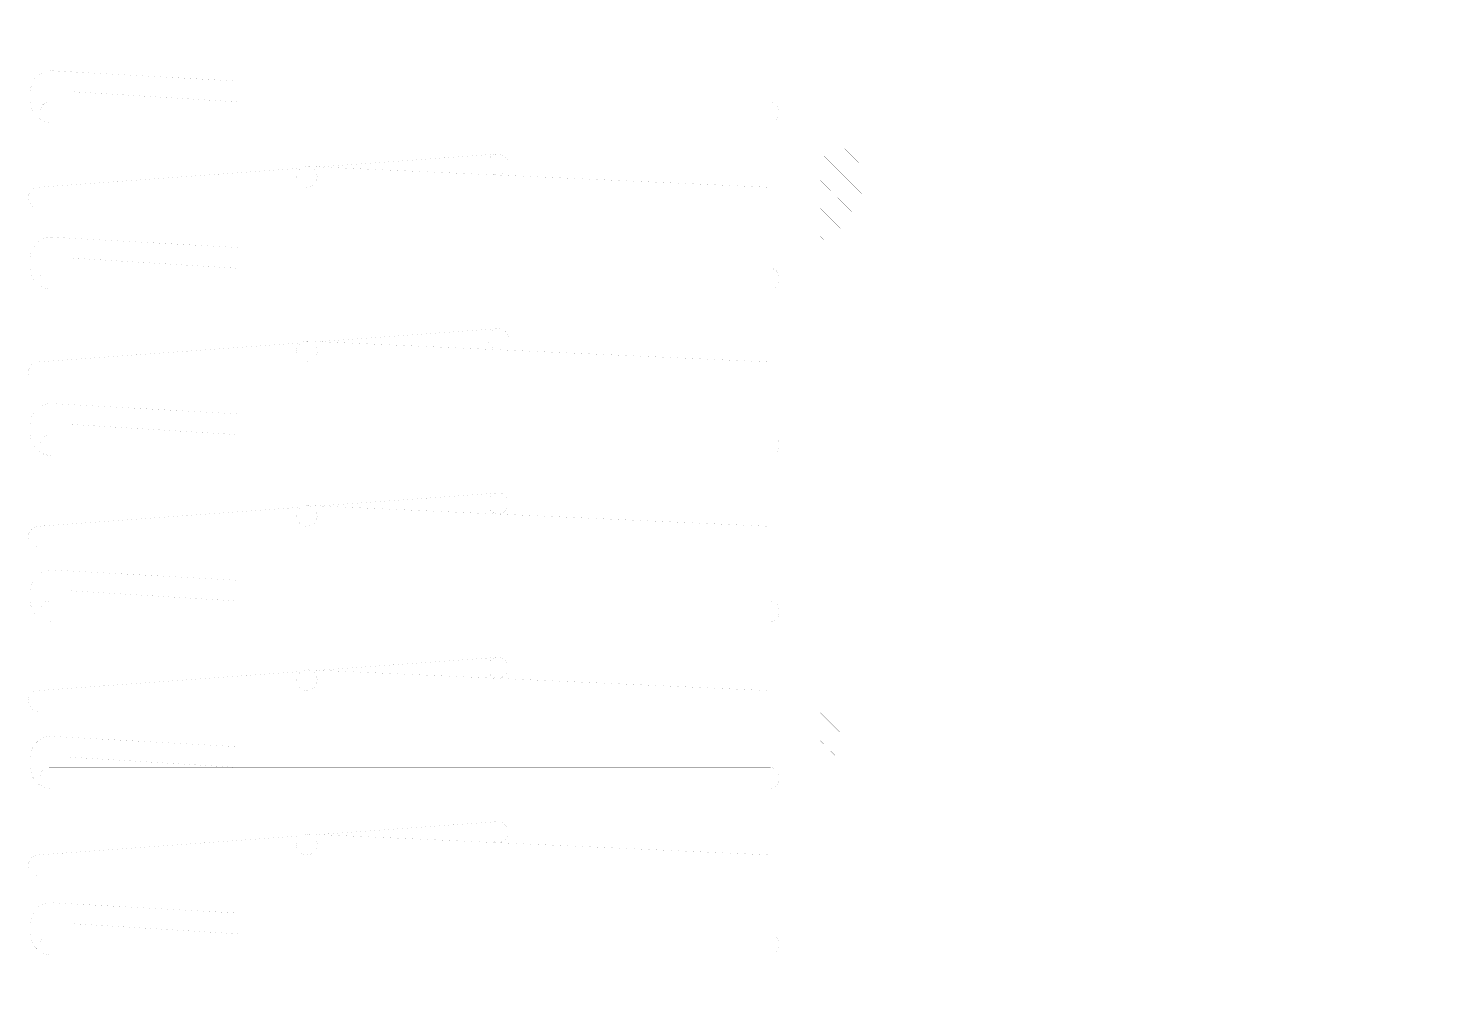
# Model space of a CAD drawing. Header units: millimetres. Extents: x -2171 to 1563, y -1758 to -1505.
# Drawn here: x 1390.03 to 1392.478, y -1595.858 to -1594.204 of the extents above; entities that cross this region are included whole.
import ezdxf

# ---------------------------------------------------------------- set-up
doc = ezdxf.new("R2010")
doc.units = ezdxf.units.MM
doc.linetypes.add('DOT', pattern=[0.025, 0, -0.025])
doc.layers.add('Tablet', color=7, linetype='Continuous', true_color=0x0180ff)

msp = doc.modelspace()

# ---------------------------------------------------------------- linework, layer by layer
at = {"layer": 'Tablet', "color": 96, "true_color": 0x018001, "const_width": 0.0000431}
for points in [[(1390.7079, -1592.7682), (1390.7079, -1603.5495), (1390.654, -1603.5495), (1390.654, -1592.7682)], [(1390.1598, -1592.9888), (1390.1598, -1603.5495), (1390.088, -1603.5495), (1390.088, -1592.9849)], [(1391.2739, -1592.989), (1391.2739, -1603.5495), (1391.202, -1603.5495), (1391.202, -1592.989)]]:
    msp.add_lwpolyline(points, dxfattribs=at)
at = {"layer": 'Tablet', "color": 150, "true_color": 0x0180ff}
msp.add_lwpolyline([(1391.3997, -1603.5495, 0.0000431, 0.0000431, 0), (1391.3997, -1593.3792, 0.0000431, 0.0000431, 0), (1392.4778, -1593.3792, 0.0000431, 0.0000431, 0), (1392.4778, -1593.4511, 0.0000431, 0.0000431, 0), (1391.4716, -1593.4511, 0.0000431, 0.0000431, 0), (1391.4716, -1603.5495, 0.0000431, 0.0000431, 0)], format="xyseb", close=True, dxfattribs=at)
at = {"layer": 'Tablet', "color": 96, "true_color": 0x018001}
for points in [[(1391.3997, -1594.2247, 0.0000431, 0.0000431, 0), (1391.4716, -1594.2965, 0.0000431, 0.0000431, 0)], [(1391.43, -1594.2065, 0.0000431, 0.0000431, 0), (1391.4542, -1594.2307, 0.0000431, 0.0000431, 0)], [(1391.4663, -1594.2428, 0.0000431, 0.0000431, 0), (1391.4716, -1594.2481, 0.0000431, 0.0000431, 0)], [(1391.3997, -1594.2731, 0.0000431, 0.0000431, 0), (1391.4058, -1594.2791, 0.0000431, 0.0000431, 0)], [(1390.052, -1594.3495, 0.0000431, 0.0000431, 0), (1390.052, -1594.3459, 0.0000431, 0.0000431, 0), (1390.0522, -1594.3434, 0.0000431, 0.0000431, 0), (1390.0529, -1594.341, 0.0000431, 0.0000431, 0), (1390.054, -1594.3387, 0.0000431, 0.0000431, 0), (1390.0554, -1594.3367, 0.0000431, 0.0000431, 0), (1390.0572, -1594.3349, 0.0000431, 0.0000431, 0), (1390.0592, -1594.3335, 0.0000431, 0.0000431, 0), (1390.0615, -1594.3324, 0.0000431, 0.0000431, 0), (1390.0639, -1594.3317, 0.0000431, 0.0000431, 0), (1390.0664, -1594.3315, 0.0000431, 0.0000431, 0), (1391.3134, -1594.3315, 0.0000431, 0.0000431, 0), (1391.3159, -1594.3317, 0.0000431, 0.0000431, 0), (1391.3184, -1594.3324, 0.0000431, 0.0000431, 0), (1391.3206, -1594.3335, 0.0000431, 0.0000431, 0), (1391.3227, -1594.3349, 0.0000431, 0.0000431, 0), (1391.3244, -1594.3367, 0.0000431, 0.0000431, 0), (1391.3259, -1594.3387, 0.0000431, 0.0000431, 0), (1391.3269, -1594.341, 0.0000431, 0.0000431, 0), (1391.3276, -1594.3434, 0.0000431, 0.0000431, 0), (1391.3278, -1594.3459, 0.0000431, 0.0000431, 0), (1391.3278, -1594.3531, 0.0000431, 0.0000431, 0), (1391.3276, -1594.3556, 0.0000431, 0.0000431, 0), (1391.3269, -1594.358, 0.0000431, 0.0000431, 0), (1391.3259, -1594.3603, 0.0000431, 0.0000431, 0), (1391.3244, -1594.3623, 0.0000431, 0.0000431, 0), (1391.3227, -1594.3641, 0.0000431, 0.0000431, 0), (1391.3206, -1594.3655, 0.0000431, 0.0000431, 0), (1391.3184, -1594.3666, 0.0000431, 0.0000431, 0), (1391.3159, -1594.3672, 0.0000431, 0.0000431, 0), (1391.3134, -1594.3675, 0.0000431, 0.0000431, 0), (1390.07, -1594.3675, 0.0000431, 0.0000431, 0), (1390.0638, -1594.3669, 0.0000431, 0.0000431, 0), (1390.0577, -1594.3653, 0.0000431, 0.0000431, 0), (1390.052, -1594.3626, 0.0000431, 0.0000431, 0), (1390.0469, -1594.3591, 0.0000431, 0.0000431, 0), (1390.0425, -1594.3546, 0.0000431, 0.0000431, 0), (1390.0389, -1594.3495, 0.0000431, 0.0000431, 0), (1390.0362, -1594.3438, 0.0000431, 0.0000431, 0), (1390.0346, -1594.3378, 0.0000431, 0.0000431, 0), (1390.0341, -1594.3315, 0.0000431, 0.0000431, 0), (1390.0341, -1594.3136, 0.0000431, 0.0000431, 0), (1390.0346, -1594.3073, 0.0000431, 0.0000431, 0), (1390.0362, -1594.3013, 0.0000431, 0.0000431, 0), (1390.0389, -1594.2956, 0.0000431, 0.0000431, 0), (1390.0425, -1594.2905, 0.0000431, 0.0000431, 0), (1390.0469, -1594.286, 0.0000431, 0.0000431, 0), (1390.052, -1594.2824, 0.0000431, 0.0000431, 0), (1390.0577, -1594.2798, 0.0000431, 0.0000431, 0), (1390.0638, -1594.2782, 0.0000431, 0.0000431, 0), (1390.07, -1594.2776, 0.0000431, 0.0000431, 0), (1390.3934, -1594.2956, 0.0000431, 0.0000431, 0), (1390.3934, -1594.3315, 0.0000431, 0.0000431, 0), (1390.1023, -1594.3136, 0.0000431, 0.0000431, 0)], [(1391.4179, -1594.2912, 0.0000431, 0.0000431, 0), (1391.4421, -1594.3154, 0.0000431, 0.0000431, 0)], [(1391.3997, -1594.3215, 0.0000431, 0.0000431, 0), (1391.4716, -1594.3933, 0.0000431, 0.0000431, 0)], [(1391.4542, -1594.3275, 0.0000431, 0.0000431, 0), (1391.4716, -1594.3449, 0.0000431, 0.0000431, 0)], [(1391.4058, -1594.376, 0.0000431, 0.0000431, 0), (1391.43, -1594.4002, 0.0000431, 0.0000431, 0)], [(1390.8427, -1594.4214, 0.0000431, 0.0000431, 0), (1390.5322, -1594.4438, 0.0000431, 0.0000431, 0)], [(1390.8606, -1594.4393, 0.0000431, 0.0000431, 0), (1390.8603, -1594.4428, 0.0000431, 0.0000431, 0), (1390.8593, -1594.4462, 0.0000431, 0.0000431, 0), (1390.8576, -1594.4493, 0.0000431, 0.0000431, 0), (1390.8554, -1594.452, 0.0000431, 0.0000431, 0), (1390.8526, -1594.4543, 0.0000431, 0.0000431, 0), (1390.8495, -1594.4559, 0.0000431, 0.0000431, 0), (1390.8462, -1594.457, 0.0000431, 0.0000431, 0), (1390.8427, -1594.4573, 0.0000431, 0.0000431, 0), (1390.8391, -1594.457, 0.0000431, 0.0000431, 0), (1390.8358, -1594.4559, 0.0000431, 0.0000431, 0), (1390.8327, -1594.4543, 0.0000431, 0.0000431, 0), (1390.8299, -1594.452, 0.0000431, 0.0000431, 0), (1390.8277, -1594.4493, 0.0000431, 0.0000431, 0), (1390.8261, -1594.4462, 0.0000431, 0.0000431, 0), (1390.825, -1594.4428, 0.0000431, 0.0000431, 0), (1390.8247, -1594.4393, 0.0000431, 0.0000431, 0), (1390.825, -1594.4358, 0.0000431, 0.0000431, 0), (1390.8261, -1594.4325, 0.0000431, 0.0000431, 0), (1390.8277, -1594.4294, 0.0000431, 0.0000431, 0), (1390.8299, -1594.4266, 0.0000431, 0.0000431, 0), (1390.8327, -1594.4244, 0.0000431, 0.0000431, 0), (1390.8358, -1594.4227, 0.0000431, 0.0000431, 0), (1390.8391, -1594.4217, 0.0000431, 0.0000431, 0), (1390.8427, -1594.4214, 0.0000431, 0.0000431, 0), (1390.8462, -1594.4217, 0.0000431, 0.0000431, 0), (1390.8495, -1594.4227, 0.0000431, 0.0000431, 0), (1390.8526, -1594.4244, 0.0000431, 0.0000431, 0), (1390.8554, -1594.4266, 0.0000431, 0.0000431, 0), (1390.8576, -1594.4294, 0.0000431, 0.0000431, 0), (1390.8593, -1594.4325, 0.0000431, 0.0000431, 0), (1390.8603, -1594.4358, 0.0000431, 0.0000431, 0), (1390.8606, -1594.4393, 0.0000431, 0.0000431, 0)], [(1391.3997, -1594.4183, 0.0000431, 0.0000431, 0), (1391.4716, -1594.4902, 0.0000431, 0.0000431, 0)], [(1391.4421, -1594.4123, 0.0000431, 0.0000431, 0), (1391.4663, -1594.4365, 0.0000431, 0.0000431, 0)], [(1390.5019, -1594.446, 0.0000431, 0.0000431, 0), (1390.0484, -1594.4789, 0.0000431, 0.0000431, 0)], [(1390.53, -1594.4609, 0.0000431, 0.0000431, 0), (1390.5297, -1594.4644, 0.0000431, 0.0000431, 0), (1390.5286, -1594.4678, 0.0000431, 0.0000431, 0), (1390.527, -1594.4709, 0.0000431, 0.0000431, 0), (1390.5247, -1594.4736, 0.0000431, 0.0000431, 0), (1390.522, -1594.4758, 0.0000431, 0.0000431, 0), (1390.5189, -1594.4775, 0.0000431, 0.0000431, 0), (1390.5155, -1594.4785, 0.0000431, 0.0000431, 0), (1390.512, -1594.4789, 0.0000431, 0.0000431, 0), (1390.5085, -1594.4785, 0.0000431, 0.0000431, 0), (1390.5052, -1594.4775, 0.0000431, 0.0000431, 0), (1390.502, -1594.4758, 0.0000431, 0.0000431, 0), (1390.4993, -1594.4736, 0.0000431, 0.0000431, 0), (1390.4971, -1594.4709, 0.0000431, 0.0000431, 0), (1390.4954, -1594.4678, 0.0000431, 0.0000431, 0), (1390.4944, -1594.4644, 0.0000431, 0.0000431, 0), (1390.4941, -1594.4609, 0.0000431, 0.0000431, 0), (1390.4944, -1594.4574, 0.0000431, 0.0000431, 0), (1390.4954, -1594.454, 0.0000431, 0.0000431, 0), (1390.4971, -1594.4509, 0.0000431, 0.0000431, 0), (1390.4993, -1594.4482, 0.0000431, 0.0000431, 0), (1390.502, -1594.446, 0.0000431, 0.0000431, 0), (1390.5052, -1594.4443, 0.0000431, 0.0000431, 0), (1390.5085, -1594.4433, 0.0000431, 0.0000431, 0), (1390.512, -1594.4429, 0.0000431, 0.0000431, 0), (1390.5155, -1594.4433, 0.0000431, 0.0000431, 0), (1390.5189, -1594.4443, 0.0000431, 0.0000431, 0), (1390.522, -1594.446, 0.0000431, 0.0000431, 0), (1390.5247, -1594.4482, 0.0000431, 0.0000431, 0), (1390.527, -1594.4509, 0.0000431, 0.0000431, 0), (1390.5286, -1594.454, 0.0000431, 0.0000431, 0), (1390.5297, -1594.4574, 0.0000431, 0.0000431, 0), (1390.53, -1594.4609, 0.0000431, 0.0000431, 0)], [(1390.512, -1594.4429, 0.0000431, 0.0000431, 0), (1391.3098, -1594.4789, 0.0000431, 0.0000431, 0)], [(1391.3997, -1594.4667, 0.0000431, 0.0000431, 0), (1391.4179, -1594.4849, 0.0000431, 0.0000431, 0)], [(1391.3997, -1594.5151, 0.0000431, 0.0000431, 0), (1391.4716, -1594.587, 0.0000431, 0.0000431, 0)], [(1391.43, -1594.497, 0.0000431, 0.0000431, 0), (1391.4542, -1594.5212, 0.0000431, 0.0000431, 0)], [(1391.4663, -1594.5333, 0.0000431, 0.0000431, 0), (1391.4716, -1594.5386, 0.0000431, 0.0000431, 0)], [(1390.052, -1594.637, 0.0000431, 0.0000431, 0), (1390.052, -1594.6334, 0.0000431, 0.0000431, 0), (1390.0522, -1594.6309, 0.0000431, 0.0000431, 0), (1390.0529, -1594.6285, 0.0000431, 0.0000431, 0), (1390.054, -1594.6262, 0.0000431, 0.0000431, 0), (1390.0554, -1594.6242, 0.0000431, 0.0000431, 0), (1390.0572, -1594.6224, 0.0000431, 0.0000431, 0), (1390.0592, -1594.621, 0.0000431, 0.0000431, 0), (1390.0615, -1594.6199, 0.0000431, 0.0000431, 0), (1390.0639, -1594.6192, 0.0000431, 0.0000431, 0), (1390.0664, -1594.619, 0.0000431, 0.0000431, 0), (1391.3134, -1594.619, 0.0000431, 0.0000431, 0), (1391.3159, -1594.6192, 0.0000431, 0.0000431, 0), (1391.3184, -1594.6199, 0.0000431, 0.0000431, 0), (1391.3206, -1594.621, 0.0000431, 0.0000431, 0), (1391.3227, -1594.6224, 0.0000431, 0.0000431, 0), (1391.3244, -1594.6242, 0.0000431, 0.0000431, 0), (1391.3259, -1594.6262, 0.0000431, 0.0000431, 0), (1391.3269, -1594.6285, 0.0000431, 0.0000431, 0), (1391.3276, -1594.6309, 0.0000431, 0.0000431, 0), (1391.3278, -1594.6334, 0.0000431, 0.0000431, 0), (1391.3278, -1594.6406, 0.0000431, 0.0000431, 0), (1391.3276, -1594.6431, 0.0000431, 0.0000431, 0), (1391.3269, -1594.6455, 0.0000431, 0.0000431, 0), (1391.3259, -1594.6478, 0.0000431, 0.0000431, 0), (1391.3244, -1594.6498, 0.0000431, 0.0000431, 0), (1391.3227, -1594.6516, 0.0000431, 0.0000431, 0), (1391.3206, -1594.653, 0.0000431, 0.0000431, 0), (1391.3184, -1594.6541, 0.0000431, 0.0000431, 0), (1391.3159, -1594.6547, 0.0000431, 0.0000431, 0), (1391.3134, -1594.655, 0.0000431, 0.0000431, 0), (1390.07, -1594.655, 0.0000431, 0.0000431, 0), (1390.0638, -1594.6544, 0.0000431, 0.0000431, 0), (1390.0577, -1594.6528, 0.0000431, 0.0000431, 0), (1390.052, -1594.6501, 0.0000431, 0.0000431, 0), (1390.0469, -1594.6466, 0.0000431, 0.0000431, 0), (1390.0425, -1594.6421, 0.0000431, 0.0000431, 0), (1390.0389, -1594.637, 0.0000431, 0.0000431, 0), (1390.0362, -1594.6313, 0.0000431, 0.0000431, 0), (1390.0346, -1594.6253, 0.0000431, 0.0000431, 0), (1390.0341, -1594.619, 0.0000431, 0.0000431, 0), (1390.0341, -1594.6011, 0.0000431, 0.0000431, 0), (1390.0346, -1594.5948, 0.0000431, 0.0000431, 0), (1390.0362, -1594.5888, 0.0000431, 0.0000431, 0), (1390.0389, -1594.5831, 0.0000431, 0.0000431, 0), (1390.0425, -1594.578, 0.0000431, 0.0000431, 0), (1390.0469, -1594.5735, 0.0000431, 0.0000431, 0), (1390.052, -1594.5699, 0.0000431, 0.0000431, 0), (1390.0577, -1594.5673, 0.0000431, 0.0000431, 0), (1390.0638, -1594.5657, 0.0000431, 0.0000431, 0), (1390.07, -1594.5651, 0.0000431, 0.0000431, 0), (1390.3934, -1594.5831, 0.0000431, 0.0000431, 0), (1390.3934, -1594.619, 0.0000431, 0.0000431, 0), (1390.1023, -1594.6011, 0.0000431, 0.0000431, 0)], [(1391.3997, -1594.5635, 0.0000431, 0.0000431, 0), (1391.4058, -1594.5696, 0.0000431, 0.0000431, 0)], [(1391.4179, -1594.5817, 0.0000431, 0.0000431, 0), (1391.4421, -1594.6059, 0.0000431, 0.0000431, 0)], [(1391.3997, -1594.6119, 0.0000431, 0.0000431, 0), (1391.4716, -1594.6838, 0.0000431, 0.0000431, 0)], [(1391.4542, -1594.618, 0.0000431, 0.0000431, 0), (1391.4716, -1594.6354, 0.0000431, 0.0000431, 0)], [(1392.4778, -1594.637, 0.0000431, 0.0000431, 0), (1391.4716, -1594.637, 0.0000431, 0.0000431, 0)], [(1391.4058, -1594.6664, 0.0000431, 0.0000431, 0), (1391.43, -1594.6906, 0.0000431, 0.0000431, 0)], [(1391.3997, -1594.7087, 0.0000431, 0.0000431, 0), (1391.4716, -1594.7806, 0.0000431, 0.0000431, 0)], [(1391.4421, -1594.7027, 0.0000431, 0.0000431, 0), (1391.4663, -1594.7269, 0.0000431, 0.0000431, 0)], [(1390.8427, -1594.7232, 0.0000431, 0.0000431, 0), (1390.5322, -1594.7457, 0.0000431, 0.0000431, 0)], [(1390.8606, -1594.7412, 0.0000431, 0.0000431, 0), (1390.8603, -1594.7447, 0.0000431, 0.0000431, 0), (1390.8593, -1594.7481, 0.0000431, 0.0000431, 0), (1390.8576, -1594.7512, 0.0000431, 0.0000431, 0), (1390.8554, -1594.7539, 0.0000431, 0.0000431, 0), (1390.8526, -1594.7562, 0.0000431, 0.0000431, 0), (1390.8495, -1594.7578, 0.0000431, 0.0000431, 0), (1390.8462, -1594.7588, 0.0000431, 0.0000431, 0), (1390.8427, -1594.7592, 0.0000431, 0.0000431, 0), (1390.8391, -1594.7588, 0.0000431, 0.0000431, 0), (1390.8358, -1594.7578, 0.0000431, 0.0000431, 0), (1390.8327, -1594.7562, 0.0000431, 0.0000431, 0), (1390.8299, -1594.7539, 0.0000431, 0.0000431, 0), (1390.8277, -1594.7512, 0.0000431, 0.0000431, 0), (1390.8261, -1594.7481, 0.0000431, 0.0000431, 0), (1390.825, -1594.7447, 0.0000431, 0.0000431, 0), (1390.8247, -1594.7412, 0.0000431, 0.0000431, 0), (1390.825, -1594.7377, 0.0000431, 0.0000431, 0), (1390.8261, -1594.7343, 0.0000431, 0.0000431, 0), (1390.8277, -1594.7312, 0.0000431, 0.0000431, 0), (1390.8299, -1594.7285, 0.0000431, 0.0000431, 0), (1390.8327, -1594.7263, 0.0000431, 0.0000431, 0), (1390.8358, -1594.7246, 0.0000431, 0.0000431, 0), (1390.8391, -1594.7236, 0.0000431, 0.0000431, 0), (1390.8427, -1594.7232, 0.0000431, 0.0000431, 0), (1390.8462, -1594.7236, 0.0000431, 0.0000431, 0), (1390.8495, -1594.7246, 0.0000431, 0.0000431, 0), (1390.8526, -1594.7263, 0.0000431, 0.0000431, 0), (1390.8554, -1594.7285, 0.0000431, 0.0000431, 0), (1390.8576, -1594.7312, 0.0000431, 0.0000431, 0), (1390.8593, -1594.7343, 0.0000431, 0.0000431, 0), (1390.8603, -1594.7377, 0.0000431, 0.0000431, 0), (1390.8606, -1594.7412, 0.0000431, 0.0000431, 0)], [(1390.5019, -1594.7479, 0.0000431, 0.0000431, 0), (1390.0484, -1594.7807, 0.0000431, 0.0000431, 0)], [(1390.53, -1594.7628, 0.0000431, 0.0000431, 0), (1390.5297, -1594.7663, 0.0000431, 0.0000431, 0), (1390.5286, -1594.7697, 0.0000431, 0.0000431, 0), (1390.527, -1594.7728, 0.0000431, 0.0000431, 0), (1390.5247, -1594.7755, 0.0000431, 0.0000431, 0), (1390.522, -1594.7777, 0.0000431, 0.0000431, 0), (1390.5189, -1594.7794, 0.0000431, 0.0000431, 0), (1390.5155, -1594.7804, 0.0000431, 0.0000431, 0), (1390.512, -1594.7807, 0.0000431, 0.0000431, 0), (1390.5085, -1594.7804, 0.0000431, 0.0000431, 0), (1390.5052, -1594.7794, 0.0000431, 0.0000431, 0), (1390.502, -1594.7777, 0.0000431, 0.0000431, 0), (1390.4993, -1594.7755, 0.0000431, 0.0000431, 0), (1390.4971, -1594.7728, 0.0000431, 0.0000431, 0), (1390.4954, -1594.7697, 0.0000431, 0.0000431, 0), (1390.4944, -1594.7663, 0.0000431, 0.0000431, 0), (1390.4941, -1594.7628, 0.0000431, 0.0000431, 0), (1390.4944, -1594.7593, 0.0000431, 0.0000431, 0), (1390.4954, -1594.7559, 0.0000431, 0.0000431, 0), (1390.4971, -1594.7528, 0.0000431, 0.0000431, 0), (1390.4993, -1594.7501, 0.0000431, 0.0000431, 0), (1390.502, -1594.7478, 0.0000431, 0.0000431, 0), (1390.5052, -1594.7462, 0.0000431, 0.0000431, 0), (1390.5085, -1594.7452, 0.0000431, 0.0000431, 0), (1390.512, -1594.7448, 0.0000431, 0.0000431, 0), (1390.5155, -1594.7452, 0.0000431, 0.0000431, 0), (1390.5189, -1594.7462, 0.0000431, 0.0000431, 0), (1390.522, -1594.7478, 0.0000431, 0.0000431, 0), (1390.5247, -1594.7501, 0.0000431, 0.0000431, 0), (1390.527, -1594.7528, 0.0000431, 0.0000431, 0), (1390.5286, -1594.7559, 0.0000431, 0.0000431, 0), (1390.5297, -1594.7593, 0.0000431, 0.0000431, 0), (1390.53, -1594.7628, 0.0000431, 0.0000431, 0)], [(1390.512, -1594.7448, 0.0000431, 0.0000431, 0), (1391.3098, -1594.7807, 0.0000431, 0.0000431, 0)], [(1391.3997, -1594.7572, 0.0000431, 0.0000431, 0), (1391.4179, -1594.7753, 0.0000431, 0.0000431, 0)], [(1391.43, -1594.7874, 0.0000431, 0.0000431, 0), (1391.4542, -1594.8116, 0.0000431, 0.0000431, 0)], [(1391.3997, -1594.8056, 0.0000431, 0.0000431, 0), (1391.4716, -1594.8774, 0.0000431, 0.0000431, 0)], [(1391.4663, -1594.8237, 0.0000431, 0.0000431, 0), (1391.4716, -1594.829, 0.0000431, 0.0000431, 0)], [(1390.052, -1594.9245, 0.0000431, 0.0000431, 0), (1390.052, -1594.9209, 0.0000431, 0.0000431, 0), (1390.0522, -1594.9184, 0.0000431, 0.0000431, 0), (1390.0529, -1594.916, 0.0000431, 0.0000431, 0), (1390.054, -1594.9137, 0.0000431, 0.0000431, 0), (1390.0554, -1594.9117, 0.0000431, 0.0000431, 0), (1390.0572, -1594.9099, 0.0000431, 0.0000431, 0), (1390.0592, -1594.9085, 0.0000431, 0.0000431, 0), (1390.0615, -1594.9074, 0.0000431, 0.0000431, 0), (1390.0639, -1594.9067, 0.0000431, 0.0000431, 0), (1390.0664, -1594.9065, 0.0000431, 0.0000431, 0), (1391.3134, -1594.9065, 0.0000431, 0.0000431, 0), (1391.3159, -1594.9067, 0.0000431, 0.0000431, 0), (1391.3184, -1594.9074, 0.0000431, 0.0000431, 0), (1391.3206, -1594.9085, 0.0000431, 0.0000431, 0), (1391.3227, -1594.9099, 0.0000431, 0.0000431, 0), (1391.3244, -1594.9117, 0.0000431, 0.0000431, 0), (1391.3259, -1594.9137, 0.0000431, 0.0000431, 0), (1391.3269, -1594.916, 0.0000431, 0.0000431, 0), (1391.3276, -1594.9184, 0.0000431, 0.0000431, 0), (1391.3278, -1594.9209, 0.0000431, 0.0000431, 0), (1391.3278, -1594.9281, 0.0000431, 0.0000431, 0), (1391.3276, -1594.9306, 0.0000431, 0.0000431, 0), (1391.3269, -1594.933, 0.0000431, 0.0000431, 0), (1391.3259, -1594.9353, 0.0000431, 0.0000431, 0), (1391.3244, -1594.9373, 0.0000431, 0.0000431, 0), (1391.3227, -1594.9391, 0.0000431, 0.0000431, 0), (1391.3206, -1594.9405, 0.0000431, 0.0000431, 0), (1391.3184, -1594.9416, 0.0000431, 0.0000431, 0), (1391.3159, -1594.9422, 0.0000431, 0.0000431, 0), (1391.3134, -1594.9425, 0.0000431, 0.0000431, 0), (1390.07, -1594.9425, 0.0000431, 0.0000431, 0), (1390.0638, -1594.9419, 0.0000431, 0.0000431, 0), (1390.0577, -1594.9403, 0.0000431, 0.0000431, 0), (1390.052, -1594.9376, 0.0000431, 0.0000431, 0), (1390.0469, -1594.9341, 0.0000431, 0.0000431, 0), (1390.0425, -1594.9296, 0.0000431, 0.0000431, 0), (1390.0389, -1594.9245, 0.0000431, 0.0000431, 0), (1390.0362, -1594.9188, 0.0000431, 0.0000431, 0), (1390.0346, -1594.9128, 0.0000431, 0.0000431, 0), (1390.0341, -1594.9065, 0.0000431, 0.0000431, 0), (1390.0341, -1594.8886, 0.0000431, 0.0000431, 0), (1390.0346, -1594.8823, 0.0000431, 0.0000431, 0), (1390.0362, -1594.8763, 0.0000431, 0.0000431, 0), (1390.0389, -1594.8706, 0.0000431, 0.0000431, 0), (1390.0425, -1594.8655, 0.0000431, 0.0000431, 0), (1390.0469, -1594.861, 0.0000431, 0.0000431, 0), (1390.052, -1594.8574, 0.0000431, 0.0000431, 0), (1390.0577, -1594.8548, 0.0000431, 0.0000431, 0), (1390.0638, -1594.8532, 0.0000431, 0.0000431, 0), (1390.07, -1594.8526, 0.0000431, 0.0000431, 0), (1390.3934, -1594.8706, 0.0000431, 0.0000431, 0), (1390.3934, -1594.9065, 0.0000431, 0.0000431, 0), (1390.1023, -1594.8886, 0.0000431, 0.0000431, 0)], [(1391.3997, -1594.854, 0.0000431, 0.0000431, 0), (1391.4058, -1594.86, 0.0000431, 0.0000431, 0)], [(1391.4179, -1594.8721, 0.0000431, 0.0000431, 0), (1391.4421, -1594.8964, 0.0000431, 0.0000431, 0)], [(1391.3997, -1594.9024, 0.0000431, 0.0000431, 0), (1391.4716, -1594.9743, 0.0000431, 0.0000431, 0)], [(1391.4542, -1594.9085, 0.0000431, 0.0000431, 0), (1391.4716, -1594.9258, 0.0000431, 0.0000431, 0)], [(1391.4058, -1594.9569, 0.0000431, 0.0000431, 0), (1391.43, -1594.9811, 0.0000431, 0.0000431, 0)], [(1390.8427, -1595.0072, 0.0000431, 0.0000431, 0), (1390.5322, -1595.0296, 0.0000431, 0.0000431, 0)], [(1390.8606, -1595.0251, 0.0000431, 0.0000431, 0), (1390.8603, -1595.0286, 0.0000431, 0.0000431, 0), (1390.8593, -1595.032, 0.0000431, 0.0000431, 0), (1390.8576, -1595.0351, 0.0000431, 0.0000431, 0), (1390.8554, -1595.0378, 0.0000431, 0.0000431, 0), (1390.8526, -1595.0401, 0.0000431, 0.0000431, 0), (1390.8495, -1595.0417, 0.0000431, 0.0000431, 0), (1390.8462, -1595.0427, 0.0000431, 0.0000431, 0), (1390.8427, -1595.0431, 0.0000431, 0.0000431, 0), (1390.8391, -1595.0427, 0.0000431, 0.0000431, 0), (1390.8358, -1595.0417, 0.0000431, 0.0000431, 0), (1390.8327, -1595.0401, 0.0000431, 0.0000431, 0), (1390.8299, -1595.0378, 0.0000431, 0.0000431, 0), (1390.8277, -1595.0351, 0.0000431, 0.0000431, 0), (1390.8261, -1595.032, 0.0000431, 0.0000431, 0), (1390.825, -1595.0286, 0.0000431, 0.0000431, 0), (1390.8247, -1595.0251, 0.0000431, 0.0000431, 0), (1390.825, -1595.0216, 0.0000431, 0.0000431, 0), (1390.8261, -1595.0182, 0.0000431, 0.0000431, 0), (1390.8277, -1595.0151, 0.0000431, 0.0000431, 0), (1390.8299, -1595.0124, 0.0000431, 0.0000431, 0), (1390.8327, -1595.0102, 0.0000431, 0.0000431, 0), (1390.8358, -1595.0085, 0.0000431, 0.0000431, 0), (1390.8391, -1595.0075, 0.0000431, 0.0000431, 0), (1390.8427, -1595.0072, 0.0000431, 0.0000431, 0), (1390.8462, -1595.0075, 0.0000431, 0.0000431, 0), (1390.8495, -1595.0085, 0.0000431, 0.0000431, 0), (1390.8526, -1595.0102, 0.0000431, 0.0000431, 0), (1390.8554, -1595.0124, 0.0000431, 0.0000431, 0), (1390.8576, -1595.0151, 0.0000431, 0.0000431, 0), (1390.8593, -1595.0182, 0.0000431, 0.0000431, 0), (1390.8603, -1595.0216, 0.0000431, 0.0000431, 0), (1390.8606, -1595.0251, 0.0000431, 0.0000431, 0)], [(1391.3997, -1594.9992, 0.0000431, 0.0000431, 0), (1391.4716, -1595.0711, 0.0000431, 0.0000431, 0)], [(1391.4421, -1594.9932, 0.0000431, 0.0000431, 0), (1391.4663, -1595.0174, 0.0000431, 0.0000431, 0)], [(1390.5019, -1595.0318, 0.0000431, 0.0000431, 0), (1390.0484, -1595.0647, 0.0000431, 0.0000431, 0)], [(1390.53, -1595.0467, 0.0000431, 0.0000431, 0), (1390.5297, -1595.0502, 0.0000431, 0.0000431, 0), (1390.5286, -1595.0536, 0.0000431, 0.0000431, 0), (1390.527, -1595.0567, 0.0000431, 0.0000431, 0), (1390.5247, -1595.0594, 0.0000431, 0.0000431, 0), (1390.522, -1595.0616, 0.0000431, 0.0000431, 0), (1390.5189, -1595.0633, 0.0000431, 0.0000431, 0), (1390.5155, -1595.0643, 0.0000431, 0.0000431, 0), (1390.512, -1595.0647, 0.0000431, 0.0000431, 0), (1390.5085, -1595.0643, 0.0000431, 0.0000431, 0), (1390.5052, -1595.0633, 0.0000431, 0.0000431, 0), (1390.502, -1595.0616, 0.0000431, 0.0000431, 0), (1390.4993, -1595.0594, 0.0000431, 0.0000431, 0), (1390.4971, -1595.0567, 0.0000431, 0.0000431, 0), (1390.4954, -1595.0536, 0.0000431, 0.0000431, 0), (1390.4944, -1595.0502, 0.0000431, 0.0000431, 0), (1390.4941, -1595.0467, 0.0000431, 0.0000431, 0), (1390.4944, -1595.0432, 0.0000431, 0.0000431, 0), (1390.4954, -1595.0398, 0.0000431, 0.0000431, 0), (1390.4971, -1595.0367, 0.0000431, 0.0000431, 0), (1390.4993, -1595.034, 0.0000431, 0.0000431, 0), (1390.502, -1595.0317, 0.0000431, 0.0000431, 0), (1390.5052, -1595.0301, 0.0000431, 0.0000431, 0), (1390.5085, -1595.0291, 0.0000431, 0.0000431, 0), (1390.512, -1595.0287, 0.0000431, 0.0000431, 0), (1390.5155, -1595.0291, 0.0000431, 0.0000431, 0), (1390.5189, -1595.0301, 0.0000431, 0.0000431, 0), (1390.522, -1595.0317, 0.0000431, 0.0000431, 0), (1390.5247, -1595.034, 0.0000431, 0.0000431, 0), (1390.527, -1595.0367, 0.0000431, 0.0000431, 0), (1390.5286, -1595.0398, 0.0000431, 0.0000431, 0), (1390.5297, -1595.0432, 0.0000431, 0.0000431, 0), (1390.53, -1595.0467, 0.0000431, 0.0000431, 0)], [(1390.512, -1595.0287, 0.0000431, 0.0000431, 0), (1391.3098, -1595.0647, 0.0000431, 0.0000431, 0)], [(1391.3997, -1595.0476, 0.0000431, 0.0000431, 0), (1391.4179, -1595.0658, 0.0000431, 0.0000431, 0)], [(1391.43, -1595.0779, 0.0000431, 0.0000431, 0), (1391.4542, -1595.1021, 0.0000431, 0.0000431, 0)], [(1391.3997, -1595.096, 0.0000431, 0.0000431, 0), (1391.4716, -1595.1679, 0.0000431, 0.0000431, 0)], [(1391.4663, -1595.1142, 0.0000431, 0.0000431, 0), (1391.4716, -1595.1195, 0.0000431, 0.0000431, 0)], [(1390.052, -1595.212, 0.0000431, 0.0000431, 0), (1390.052, -1595.2084, 0.0000431, 0.0000431, 0), (1390.0522, -1595.2059, 0.0000431, 0.0000431, 0), (1390.0529, -1595.2035, 0.0000431, 0.0000431, 0), (1390.054, -1595.2012, 0.0000431, 0.0000431, 0), (1390.0554, -1595.1992, 0.0000431, 0.0000431, 0), (1390.0572, -1595.1974, 0.0000431, 0.0000431, 0), (1390.0592, -1595.196, 0.0000431, 0.0000431, 0), (1390.0615, -1595.1949, 0.0000431, 0.0000431, 0), (1390.0639, -1595.1942, 0.0000431, 0.0000431, 0), (1390.0664, -1595.194, 0.0000431, 0.0000431, 0), (1391.3134, -1595.194, 0.0000431, 0.0000431, 0), (1391.3159, -1595.1942, 0.0000431, 0.0000431, 0), (1391.3184, -1595.1949, 0.0000431, 0.0000431, 0), (1391.3206, -1595.196, 0.0000431, 0.0000431, 0), (1391.3227, -1595.1974, 0.0000431, 0.0000431, 0), (1391.3244, -1595.1992, 0.0000431, 0.0000431, 0), (1391.3259, -1595.2012, 0.0000431, 0.0000431, 0), (1391.3269, -1595.2035, 0.0000431, 0.0000431, 0), (1391.3276, -1595.2059, 0.0000431, 0.0000431, 0), (1391.3278, -1595.2084, 0.0000431, 0.0000431, 0), (1391.3278, -1595.2156, 0.0000431, 0.0000431, 0), (1391.3276, -1595.2181, 0.0000431, 0.0000431, 0), (1391.3269, -1595.2205, 0.0000431, 0.0000431, 0), (1391.3259, -1595.2228, 0.0000431, 0.0000431, 0), (1391.3244, -1595.2248, 0.0000431, 0.0000431, 0), (1391.3227, -1595.2266, 0.0000431, 0.0000431, 0), (1391.3206, -1595.228, 0.0000431, 0.0000431, 0), (1391.3184, -1595.2291, 0.0000431, 0.0000431, 0), (1391.3159, -1595.2297, 0.0000431, 0.0000431, 0), (1391.3134, -1595.23, 0.0000431, 0.0000431, 0), (1390.07, -1595.23, 0.0000431, 0.0000431, 0), (1390.0638, -1595.2294, 0.0000431, 0.0000431, 0), (1390.0577, -1595.2278, 0.0000431, 0.0000431, 0), (1390.052, -1595.2251, 0.0000431, 0.0000431, 0), (1390.0469, -1595.2216, 0.0000431, 0.0000431, 0), (1390.0425, -1595.2171, 0.0000431, 0.0000431, 0), (1390.0389, -1595.212, 0.0000431, 0.0000431, 0), (1390.0362, -1595.2063, 0.0000431, 0.0000431, 0), (1390.0346, -1595.2003, 0.0000431, 0.0000431, 0), (1390.0341, -1595.194, 0.0000431, 0.0000431, 0), (1390.0341, -1595.1761, 0.0000431, 0.0000431, 0), (1390.0346, -1595.1698, 0.0000431, 0.0000431, 0), (1390.0362, -1595.1638, 0.0000431, 0.0000431, 0), (1390.0389, -1595.1581, 0.0000431, 0.0000431, 0), (1390.0425, -1595.153, 0.0000431, 0.0000431, 0), (1390.0469, -1595.1485, 0.0000431, 0.0000431, 0), (1390.052, -1595.1449, 0.0000431, 0.0000431, 0), (1390.0577, -1595.1423, 0.0000431, 0.0000431, 0), (1390.0638, -1595.1407, 0.0000431, 0.0000431, 0), (1390.07, -1595.1401, 0.0000431, 0.0000431, 0), (1390.3934, -1595.1581, 0.0000431, 0.0000431, 0), (1390.3934, -1595.194, 0.0000431, 0.0000431, 0), (1390.1023, -1595.1761, 0.0000431, 0.0000431, 0)], [(1391.3997, -1595.1444, 0.0000431, 0.0000431, 0), (1391.4058, -1595.1505, 0.0000431, 0.0000431, 0)], [(1391.4179, -1595.1626, 0.0000431, 0.0000431, 0), (1391.4421, -1595.1868, 0.0000431, 0.0000431, 0)], [(1391.3997, -1595.1928, 0.0000431, 0.0000431, 0), (1391.4716, -1595.2647, 0.0000431, 0.0000431, 0)], [(1391.4542, -1595.1989, 0.0000431, 0.0000431, 0), (1391.4716, -1595.2163, 0.0000431, 0.0000431, 0)], [(1391.4058, -1595.2473, 0.0000431, 0.0000431, 0), (1391.43, -1595.2715, 0.0000431, 0.0000431, 0)], [(1390.8427, -1595.2911, 0.0000431, 0.0000431, 0), (1390.5322, -1595.3135, 0.0000431, 0.0000431, 0)], [(1390.8606, -1595.309, 0.0000431, 0.0000431, 0), (1390.8603, -1595.3125, 0.0000431, 0.0000431, 0), (1390.8593, -1595.3159, 0.0000431, 0.0000431, 0), (1390.8576, -1595.319, 0.0000431, 0.0000431, 0), (1390.8554, -1595.3217, 0.0000431, 0.0000431, 0), (1390.8526, -1595.324, 0.0000431, 0.0000431, 0), (1390.8495, -1595.3256, 0.0000431, 0.0000431, 0), (1390.8462, -1595.3266, 0.0000431, 0.0000431, 0), (1390.8427, -1595.327, 0.0000431, 0.0000431, 0), (1390.8391, -1595.3266, 0.0000431, 0.0000431, 0), (1390.8358, -1595.3256, 0.0000431, 0.0000431, 0), (1390.8327, -1595.324, 0.0000431, 0.0000431, 0), (1390.8299, -1595.3217, 0.0000431, 0.0000431, 0), (1390.8277, -1595.319, 0.0000431, 0.0000431, 0), (1390.8261, -1595.3159, 0.0000431, 0.0000431, 0), (1390.825, -1595.3125, 0.0000431, 0.0000431, 0), (1390.8247, -1595.309, 0.0000431, 0.0000431, 0), (1390.825, -1595.3055, 0.0000431, 0.0000431, 0), (1390.8261, -1595.3021, 0.0000431, 0.0000431, 0), (1390.8277, -1595.299, 0.0000431, 0.0000431, 0), (1390.8299, -1595.2963, 0.0000431, 0.0000431, 0), (1390.8327, -1595.2941, 0.0000431, 0.0000431, 0), (1390.8358, -1595.2924, 0.0000431, 0.0000431, 0), (1390.8391, -1595.2914, 0.0000431, 0.0000431, 0), (1390.8427, -1595.2911, 0.0000431, 0.0000431, 0), (1390.8462, -1595.2914, 0.0000431, 0.0000431, 0), (1390.8495, -1595.2924, 0.0000431, 0.0000431, 0), (1390.8526, -1595.2941, 0.0000431, 0.0000431, 0), (1390.8554, -1595.2963, 0.0000431, 0.0000431, 0), (1390.8576, -1595.299, 0.0000431, 0.0000431, 0), (1390.8593, -1595.3021, 0.0000431, 0.0000431, 0), (1390.8603, -1595.3055, 0.0000431, 0.0000431, 0), (1390.8606, -1595.309, 0.0000431, 0.0000431, 0)], [(1391.3997, -1595.2897, 0.0000431, 0.0000431, 0), (1391.4716, -1595.3615, 0.0000431, 0.0000431, 0)], [(1391.4421, -1595.2836, 0.0000431, 0.0000431, 0), (1391.4663, -1595.3078, 0.0000431, 0.0000431, 0)], [(1390.5019, -1595.3157, 0.0000431, 0.0000431, 0), (1390.0484, -1595.3486, 0.0000431, 0.0000431, 0)], [(1390.53, -1595.3306, 0.0000431, 0.0000431, 0), (1390.5297, -1595.3341, 0.0000431, 0.0000431, 0), (1390.5286, -1595.3375, 0.0000431, 0.0000431, 0), (1390.527, -1595.3406, 0.0000431, 0.0000431, 0), (1390.5247, -1595.3433, 0.0000431, 0.0000431, 0), (1390.522, -1595.3455, 0.0000431, 0.0000431, 0), (1390.5189, -1595.3472, 0.0000431, 0.0000431, 0), (1390.5155, -1595.3482, 0.0000431, 0.0000431, 0), (1390.512, -1595.3486, 0.0000431, 0.0000431, 0), (1390.5085, -1595.3482, 0.0000431, 0.0000431, 0), (1390.5052, -1595.3472, 0.0000431, 0.0000431, 0), (1390.502, -1595.3455, 0.0000431, 0.0000431, 0), (1390.4993, -1595.3433, 0.0000431, 0.0000431, 0), (1390.4971, -1595.3406, 0.0000431, 0.0000431, 0), (1390.4954, -1595.3375, 0.0000431, 0.0000431, 0), (1390.4944, -1595.3341, 0.0000431, 0.0000431, 0), (1390.4941, -1595.3306, 0.0000431, 0.0000431, 0), (1390.4944, -1595.3271, 0.0000431, 0.0000431, 0), (1390.4954, -1595.3237, 0.0000431, 0.0000431, 0), (1390.4971, -1595.3206, 0.0000431, 0.0000431, 0), (1390.4993, -1595.3179, 0.0000431, 0.0000431, 0), (1390.502, -1595.3156, 0.0000431, 0.0000431, 0), (1390.5052, -1595.314, 0.0000431, 0.0000431, 0), (1390.5085, -1595.313, 0.0000431, 0.0000431, 0), (1390.512, -1595.3126, 0.0000431, 0.0000431, 0), (1390.5155, -1595.313, 0.0000431, 0.0000431, 0), (1390.5189, -1595.314, 0.0000431, 0.0000431, 0), (1390.522, -1595.3156, 0.0000431, 0.0000431, 0), (1390.5247, -1595.3179, 0.0000431, 0.0000431, 0), (1390.527, -1595.3206, 0.0000431, 0.0000431, 0), (1390.5286, -1595.3237, 0.0000431, 0.0000431, 0), (1390.5297, -1595.3271, 0.0000431, 0.0000431, 0), (1390.53, -1595.3306, 0.0000431, 0.0000431, 0)], [(1390.512, -1595.3126, 0.0000431, 0.0000431, 0), (1391.3098, -1595.3486, 0.0000431, 0.0000431, 0)], [(1391.3997, -1595.3381, 0.0000431, 0.0000431, 0), (1391.4179, -1595.3562, 0.0000431, 0.0000431, 0)], [(1391.43, -1595.3683, 0.0000431, 0.0000431, 0), (1391.4542, -1595.3925, 0.0000431, 0.0000431, 0)], [(1391.3997, -1595.3865, 0.0000431, 0.0000431, 0), (1391.4716, -1595.4583, 0.0000431, 0.0000431, 0)], [(1391.4663, -1595.4046, 0.0000431, 0.0000431, 0), (1391.4716, -1595.4099, 0.0000431, 0.0000431, 0)], [(1390.052, -1595.4995, 0.0000431, 0.0000431, 0), (1390.052, -1595.4959, 0.0000431, 0.0000431, 0), (1390.0522, -1595.4934, 0.0000431, 0.0000431, 0), (1390.0529, -1595.491, 0.0000431, 0.0000431, 0), (1390.054, -1595.4887, 0.0000431, 0.0000431, 0), (1390.0554, -1595.4867, 0.0000431, 0.0000431, 0), (1390.0572, -1595.4849, 0.0000431, 0.0000431, 0), (1390.0592, -1595.4835, 0.0000431, 0.0000431, 0), (1390.0615, -1595.4824, 0.0000431, 0.0000431, 0), (1390.0639, -1595.4817, 0.0000431, 0.0000431, 0), (1390.0664, -1595.4815, 0.0000431, 0.0000431, 0), (1391.3134, -1595.4815, 0.0000431, 0.0000431, 0), (1391.3159, -1595.4817, 0.0000431, 0.0000431, 0), (1391.3184, -1595.4824, 0.0000431, 0.0000431, 0), (1391.3206, -1595.4835, 0.0000431, 0.0000431, 0), (1391.3227, -1595.4849, 0.0000431, 0.0000431, 0), (1391.3244, -1595.4867, 0.0000431, 0.0000431, 0), (1391.3259, -1595.4887, 0.0000431, 0.0000431, 0), (1391.3269, -1595.491, 0.0000431, 0.0000431, 0), (1391.3276, -1595.4934, 0.0000431, 0.0000431, 0), (1391.3278, -1595.4959, 0.0000431, 0.0000431, 0), (1391.3278, -1595.5031, 0.0000431, 0.0000431, 0), (1391.3276, -1595.5056, 0.0000431, 0.0000431, 0), (1391.3269, -1595.508, 0.0000431, 0.0000431, 0), (1391.3259, -1595.5103, 0.0000431, 0.0000431, 0), (1391.3244, -1595.5123, 0.0000431, 0.0000431, 0), (1391.3227, -1595.5141, 0.0000431, 0.0000431, 0), (1391.3206, -1595.5155, 0.0000431, 0.0000431, 0), (1391.3184, -1595.5166, 0.0000431, 0.0000431, 0), (1391.3159, -1595.5172, 0.0000431, 0.0000431, 0), (1391.3134, -1595.5175, 0.0000431, 0.0000431, 0), (1390.07, -1595.5175, 0.0000431, 0.0000431, 0), (1390.0638, -1595.5169, 0.0000431, 0.0000431, 0), (1390.0577, -1595.5153, 0.0000431, 0.0000431, 0), (1390.052, -1595.5126, 0.0000431, 0.0000431, 0), (1390.0469, -1595.5091, 0.0000431, 0.0000431, 0), (1390.0425, -1595.5046, 0.0000431, 0.0000431, 0), (1390.0389, -1595.4995, 0.0000431, 0.0000431, 0), (1390.0362, -1595.4938, 0.0000431, 0.0000431, 0), (1390.0346, -1595.4878, 0.0000431, 0.0000431, 0), (1390.0341, -1595.4815, 0.0000431, 0.0000431, 0), (1390.0341, -1595.4636, 0.0000431, 0.0000431, 0), (1390.0346, -1595.4573, 0.0000431, 0.0000431, 0), (1390.0362, -1595.4513, 0.0000431, 0.0000431, 0), (1390.0389, -1595.4456, 0.0000431, 0.0000431, 0), (1390.0425, -1595.4405, 0.0000431, 0.0000431, 0), (1390.0469, -1595.436, 0.0000431, 0.0000431, 0), (1390.052, -1595.4324, 0.0000431, 0.0000431, 0), (1390.0577, -1595.4298, 0.0000431, 0.0000431, 0), (1390.0638, -1595.4282, 0.0000431, 0.0000431, 0), (1390.07, -1595.4276, 0.0000431, 0.0000431, 0), (1390.3934, -1595.4456, 0.0000431, 0.0000431, 0), (1390.3934, -1595.4815, 0.0000431, 0.0000431, 0), (1390.1023, -1595.4636, 0.0000431, 0.0000431, 0)], [(1391.3997, -1595.4349, 0.0000431, 0.0000431, 0), (1391.4058, -1595.441, 0.0000431, 0.0000431, 0)], [(1391.4179, -1595.4531, 0.0000431, 0.0000431, 0), (1391.4421, -1595.4773, 0.0000431, 0.0000431, 0)], [(1391.3997, -1595.4833, 0.0000431, 0.0000431, 0), (1391.4716, -1595.5552, 0.0000431, 0.0000431, 0)], [(1391.4542, -1595.4894, 0.0000431, 0.0000431, 0), (1391.4716, -1595.5068, 0.0000431, 0.0000431, 0)], [(1391.4058, -1595.5378, 0.0000431, 0.0000431, 0), (1391.43, -1595.562, 0.0000431, 0.0000431, 0)], [(1390.53, -1595.6145, 0.0000431, 0.0000431, 0), (1390.5297, -1595.618, 0.0000431, 0.0000431, 0), (1390.5286, -1595.6214, 0.0000431, 0.0000431, 0), (1390.527, -1595.6245, 0.0000431, 0.0000431, 0), (1390.5247, -1595.6272, 0.0000431, 0.0000431, 0), (1390.522, -1595.6294, 0.0000431, 0.0000431, 0), (1390.5189, -1595.6311, 0.0000431, 0.0000431, 0), (1390.5155, -1595.6321, 0.0000431, 0.0000431, 0), (1390.512, -1595.6325, 0.0000431, 0.0000431, 0), (1390.5085, -1595.6321, 0.0000431, 0.0000431, 0), (1390.5052, -1595.6311, 0.0000431, 0.0000431, 0), (1390.502, -1595.6294, 0.0000431, 0.0000431, 0), (1390.4993, -1595.6272, 0.0000431, 0.0000431, 0), (1390.4971, -1595.6245, 0.0000431, 0.0000431, 0), (1390.4954, -1595.6214, 0.0000431, 0.0000431, 0), (1390.4944, -1595.618, 0.0000431, 0.0000431, 0), (1390.4941, -1595.6145, 0.0000431, 0.0000431, 0), (1390.4944, -1595.611, 0.0000431, 0.0000431, 0), (1390.4954, -1595.6076, 0.0000431, 0.0000431, 0), (1390.4971, -1595.6045, 0.0000431, 0.0000431, 0), (1390.4993, -1595.6018, 0.0000431, 0.0000431, 0), (1390.502, -1595.5996, 0.0000431, 0.0000431, 0), (1390.5052, -1595.5979, 0.0000431, 0.0000431, 0), (1390.5085, -1595.5969, 0.0000431, 0.0000431, 0), (1390.512, -1595.5965, 0.0000431, 0.0000431, 0), (1390.5155, -1595.5969, 0.0000431, 0.0000431, 0), (1390.5189, -1595.5979, 0.0000431, 0.0000431, 0), (1390.522, -1595.5996, 0.0000431, 0.0000431, 0), (1390.5247, -1595.6018, 0.0000431, 0.0000431, 0), (1390.527, -1595.6045, 0.0000431, 0.0000431, 0), (1390.5286, -1595.6076, 0.0000431, 0.0000431, 0), (1390.5297, -1595.611, 0.0000431, 0.0000431, 0), (1390.53, -1595.6145, 0.0000431, 0.0000431, 0)], [(1390.512, -1595.5965, 0.0000431, 0.0000431, 0), (1391.3098, -1595.6325, 0.0000431, 0.0000431, 0)], [(1390.8427, -1595.575, 0.0000431, 0.0000431, 0), (1390.5322, -1595.5974, 0.0000431, 0.0000431, 0)], [(1390.8606, -1595.5929, 0.0000431, 0.0000431, 0), (1390.8603, -1595.5964, 0.0000431, 0.0000431, 0), (1390.8593, -1595.5998, 0.0000431, 0.0000431, 0), (1390.8576, -1595.6029, 0.0000431, 0.0000431, 0), (1390.8554, -1595.6056, 0.0000431, 0.0000431, 0), (1390.8526, -1595.6079, 0.0000431, 0.0000431, 0), (1390.8495, -1595.6095, 0.0000431, 0.0000431, 0), (1390.8462, -1595.6106, 0.0000431, 0.0000431, 0), (1390.8427, -1595.6109, 0.0000431, 0.0000431, 0), (1390.8391, -1595.6106, 0.0000431, 0.0000431, 0), (1390.8358, -1595.6095, 0.0000431, 0.0000431, 0), (1390.8327, -1595.6079, 0.0000431, 0.0000431, 0), (1390.8299, -1595.6056, 0.0000431, 0.0000431, 0), (1390.8277, -1595.6029, 0.0000431, 0.0000431, 0), (1390.8261, -1595.5998, 0.0000431, 0.0000431, 0), (1390.825, -1595.5964, 0.0000431, 0.0000431, 0), (1390.8247, -1595.5929, 0.0000431, 0.0000431, 0), (1390.825, -1595.5894, 0.0000431, 0.0000431, 0), (1390.8261, -1595.5861, 0.0000431, 0.0000431, 0), (1390.8277, -1595.5829, 0.0000431, 0.0000431, 0), (1390.8299, -1595.5802, 0.0000431, 0.0000431, 0), (1390.8327, -1595.578, 0.0000431, 0.0000431, 0), (1390.8358, -1595.5763, 0.0000431, 0.0000431, 0), (1390.8391, -1595.5753, 0.0000431, 0.0000431, 0), (1390.8427, -1595.575, 0.0000431, 0.0000431, 0), (1390.8462, -1595.5753, 0.0000431, 0.0000431, 0), (1390.8495, -1595.5763, 0.0000431, 0.0000431, 0), (1390.8526, -1595.578, 0.0000431, 0.0000431, 0), (1390.8554, -1595.5802, 0.0000431, 0.0000431, 0), (1390.8576, -1595.5829, 0.0000431, 0.0000431, 0), (1390.8593, -1595.5861, 0.0000431, 0.0000431, 0), (1390.8603, -1595.5894, 0.0000431, 0.0000431, 0), (1390.8606, -1595.5929, 0.0000431, 0.0000431, 0)], [(1391.3997, -1595.5801, 0.0000431, 0.0000431, 0), (1391.4716, -1595.652, 0.0000431, 0.0000431, 0)], [(1391.4421, -1595.5741, 0.0000431, 0.0000431, 0), (1391.4663, -1595.5983, 0.0000431, 0.0000431, 0)], [(1390.5019, -1595.5996, 0.0000431, 0.0000431, 0), (1390.0484, -1595.6325, 0.0000431, 0.0000431, 0)], [(1391.3997, -1595.6285, 0.0000431, 0.0000431, 0), (1391.4179, -1595.6467, 0.0000431, 0.0000431, 0)], [(1391.43, -1595.6588, 0.0000431, 0.0000431, 0), (1391.4542, -1595.683, 0.0000431, 0.0000431, 0)], [(1391.3997, -1595.6769, 0.0000431, 0.0000431, 0), (1391.4716, -1595.7488, 0.0000431, 0.0000431, 0)], [(1390.052, -1595.787, 0.0000431, 0.0000431, 0), (1390.052, -1595.7834, 0.0000431, 0.0000431, 0), (1390.0522, -1595.7809, 0.0000431, 0.0000431, 0), (1390.0529, -1595.7785, 0.0000431, 0.0000431, 0), (1390.054, -1595.7762, 0.0000431, 0.0000431, 0), (1390.0554, -1595.7742, 0.0000431, 0.0000431, 0), (1390.0572, -1595.7724, 0.0000431, 0.0000431, 0), (1390.0592, -1595.771, 0.0000431, 0.0000431, 0), (1390.0615, -1595.7699, 0.0000431, 0.0000431, 0), (1390.0639, -1595.7692, 0.0000431, 0.0000431, 0), (1390.0664, -1595.769, 0.0000431, 0.0000431, 0), (1391.3134, -1595.769, 0.0000431, 0.0000431, 0), (1391.3159, -1595.7692, 0.0000431, 0.0000431, 0), (1391.3184, -1595.7699, 0.0000431, 0.0000431, 0), (1391.3206, -1595.771, 0.0000431, 0.0000431, 0), (1391.3227, -1595.7724, 0.0000431, 0.0000431, 0), (1391.3244, -1595.7742, 0.0000431, 0.0000431, 0), (1391.3259, -1595.7762, 0.0000431, 0.0000431, 0), (1391.3269, -1595.7785, 0.0000431, 0.0000431, 0), (1391.3276, -1595.7809, 0.0000431, 0.0000431, 0), (1391.3278, -1595.7834, 0.0000431, 0.0000431, 0), (1391.3278, -1595.7906, 0.0000431, 0.0000431, 0), (1391.3276, -1595.7931, 0.0000431, 0.0000431, 0), (1391.3269, -1595.7955, 0.0000431, 0.0000431, 0), (1391.3259, -1595.7978, 0.0000431, 0.0000431, 0), (1391.3244, -1595.7998, 0.0000431, 0.0000431, 0), (1391.3227, -1595.8016, 0.0000431, 0.0000431, 0), (1391.3206, -1595.803, 0.0000431, 0.0000431, 0), (1391.3184, -1595.8041, 0.0000431, 0.0000431, 0), (1391.3159, -1595.8047, 0.0000431, 0.0000431, 0), (1391.3134, -1595.805, 0.0000431, 0.0000431, 0), (1390.07, -1595.805, 0.0000431, 0.0000431, 0), (1390.0638, -1595.8044, 0.0000431, 0.0000431, 0), (1390.0577, -1595.8028, 0.0000431, 0.0000431, 0), (1390.052, -1595.8001, 0.0000431, 0.0000431, 0), (1390.0469, -1595.7966, 0.0000431, 0.0000431, 0), (1390.0425, -1595.7921, 0.0000431, 0.0000431, 0), (1390.0389, -1595.787, 0.0000431, 0.0000431, 0), (1390.0362, -1595.7813, 0.0000431, 0.0000431, 0), (1390.0346, -1595.7753, 0.0000431, 0.0000431, 0), (1390.0341, -1595.769, 0.0000431, 0.0000431, 0), (1390.0341, -1595.7511, 0.0000431, 0.0000431, 0), (1390.0346, -1595.7448, 0.0000431, 0.0000431, 0), (1390.0362, -1595.7388, 0.0000431, 0.0000431, 0), (1390.0389, -1595.7331, 0.0000431, 0.0000431, 0), (1390.0425, -1595.728, 0.0000431, 0.0000431, 0), (1390.0469, -1595.7235, 0.0000431, 0.0000431, 0), (1390.052, -1595.7199, 0.0000431, 0.0000431, 0), (1390.0577, -1595.7173, 0.0000431, 0.0000431, 0), (1390.0638, -1595.7157, 0.0000431, 0.0000431, 0), (1390.07, -1595.7151, 0.0000431, 0.0000431, 0), (1390.3934, -1595.7331, 0.0000431, 0.0000431, 0), (1390.3934, -1595.769, 0.0000431, 0.0000431, 0), (1390.1023, -1595.7511, 0.0000431, 0.0000431, 0)], [(1391.4663, -1595.6951, 0.0000431, 0.0000431, 0), (1391.4716, -1595.7004, 0.0000431, 0.0000431, 0)], [(1391.3997, -1595.7253, 0.0000431, 0.0000431, 0), (1391.4058, -1595.7314, 0.0000431, 0.0000431, 0)], [(1391.4179, -1595.7435, 0.0000431, 0.0000431, 0), (1391.4421, -1595.7677, 0.0000431, 0.0000431, 0)], [(1391.3997, -1595.7737, 0.0000431, 0.0000431, 0), (1391.4716, -1595.8456, 0.0000431, 0.0000431, 0)], [(1391.4542, -1595.7798, 0.0000431, 0.0000431, 0), (1391.4716, -1595.7972, 0.0000431, 0.0000431, 0)], [(1391.4058, -1595.8282, 0.0000431, 0.0000431, 0), (1391.43, -1595.8524, 0.0000431, 0.0000431, 0)]]:
    msp.add_lwpolyline(points, format="xyseb", dxfattribs=at)
at = {"layer": 'Tablet', "color": 96, "linetype": 'DOT', "true_color": 0x018001}
for points in [[(1392.4778, -1594.3279, 0.0000431, 0.0000431, 0), (1392.4778, -1594.2417, 0.0000431, 0.0000431, 0)], [(1392.4778, -1594.4573, 0.0000431, 0.0000431, 0), (1392.4778, -1594.3711, 0.0000431, 0.0000431, 0)], [(1392.4778, -1594.5867, 0.0000431, 0.0000431, 0), (1392.4778, -1594.5004, 0.0000431, 0.0000431, 0)], [(1392.4778, -1594.7161, 0.0000431, 0.0000431, 0), (1392.4778, -1594.6298, 0.0000431, 0.0000431, 0)], [(1392.4778, -1594.8454, 0.0000431, 0.0000431, 0), (1392.4778, -1594.7592, 0.0000431, 0.0000431, 0)], [(1392.4778, -1594.9748, 0.0000431, 0.0000431, 0), (1392.4778, -1594.8886, 0.0000431, 0.0000431, 0)], [(1392.4778, -1595.0682, 0.0000431, 0.0000431, 0), (1392.4778, -1595.0179, 0.0000431, 0.0000431, 0)]]:
    msp.add_lwpolyline(points, format="xyseb", dxfattribs=at)
at = {"layer": 'Tablet', "color": 96, "true_color": 0x018001}
for points in [[(1391.3062, -1594.4789, 0.0000431, 0.0000431, 0), (1390.0484, -1594.4789, 0.0000431, 0.0000431, 0), (1390.0449, -1594.4792, 0.0000431, 0.0000431, 0), (1390.0416, -1594.4802, 0.0000431, 0.0000431, 0), (1390.0385, -1594.4819, 0.0000431, 0.0000431, 0), (1390.0357, -1594.4841, 0.0000431, 0.0000431, 0), (1390.0335, -1594.4869, 0.0000431, 0.0000431, 0), (1390.0318, -1594.49, 0.0000431, 0.0000431, 0), (1390.0308, -1594.4933, 0.0000431, 0.0000431, 0), (1390.0305, -1594.4968, 0.0000431, 0.0000431, 0), (1390.0308, -1594.5003, 0.0000431, 0.0000431, 0), (1390.0318, -1594.5037, 0.0000431, 0.0000431, 0), (1390.0335, -1594.5068, 0.0000431, 0.0000431, 0), (1390.0357, -1594.5095, 0.0000431, 0.0000431, 0), (1390.0385, -1594.5118, 0.0000431, 0.0000431, 0), (1390.0416, -1594.5134, 0.0000431, 0.0000431, 0), (1390.0449, -1594.5145, 0.0000431, 0.0000431, 0), (1390.0484, -1594.5148, 0.0000431, 0.0000431, 0), (1391.3062, -1594.5148, 0.0000431, 0.0000431, 0)], [(1391.3062, -1594.7807, 0.0000431, 0.0000431, 0), (1390.0484, -1594.7807, 0.0000431, 0.0000431, 0), (1390.0449, -1594.7811, 0.0000431, 0.0000431, 0), (1390.0416, -1594.7821, 0.0000431, 0.0000431, 0), (1390.0385, -1594.7838, 0.0000431, 0.0000431, 0), (1390.0357, -1594.786, 0.0000431, 0.0000431, 0), (1390.0335, -1594.7887, 0.0000431, 0.0000431, 0), (1390.0318, -1594.7918, 0.0000431, 0.0000431, 0), (1390.0308, -1594.7952, 0.0000431, 0.0000431, 0), (1390.0305, -1594.7987, 0.0000431, 0.0000431, 0), (1390.0308, -1594.8022, 0.0000431, 0.0000431, 0), (1390.0318, -1594.8056, 0.0000431, 0.0000431, 0), (1390.0335, -1594.8087, 0.0000431, 0.0000431, 0), (1390.0357, -1594.8114, 0.0000431, 0.0000431, 0), (1390.0385, -1594.8137, 0.0000431, 0.0000431, 0), (1390.0416, -1594.8153, 0.0000431, 0.0000431, 0), (1390.0449, -1594.8163, 0.0000431, 0.0000431, 0), (1390.0484, -1594.8167, 0.0000431, 0.0000431, 0), (1391.3062, -1594.8167, 0.0000431, 0.0000431, 0)], [(1391.3062, -1595.0647, 0.0000431, 0.0000431, 0), (1390.0484, -1595.0647, 0.0000431, 0.0000431, 0), (1390.0449, -1595.065, 0.0000431, 0.0000431, 0), (1390.0416, -1595.066, 0.0000431, 0.0000431, 0), (1390.0385, -1595.0677, 0.0000431, 0.0000431, 0), (1390.0357, -1595.0699, 0.0000431, 0.0000431, 0), (1390.0335, -1595.0726, 0.0000431, 0.0000431, 0), (1390.0318, -1595.0757, 0.0000431, 0.0000431, 0), (1390.0308, -1595.0791, 0.0000431, 0.0000431, 0), (1390.0305, -1595.0826, 0.0000431, 0.0000431, 0), (1390.0308, -1595.0861, 0.0000431, 0.0000431, 0), (1390.0318, -1595.0895, 0.0000431, 0.0000431, 0), (1390.0335, -1595.0926, 0.0000431, 0.0000431, 0), (1390.0357, -1595.0953, 0.0000431, 0.0000431, 0), (1390.0385, -1595.0976, 0.0000431, 0.0000431, 0), (1390.0416, -1595.0992, 0.0000431, 0.0000431, 0), (1390.0449, -1595.1002, 0.0000431, 0.0000431, 0), (1390.0484, -1595.1006, 0.0000431, 0.0000431, 0), (1391.3062, -1595.1006, 0.0000431, 0.0000431, 0)], [(1391.3062, -1595.3486, 0.0000431, 0.0000431, 0), (1390.0484, -1595.3486, 0.0000431, 0.0000431, 0), (1390.0449, -1595.3489, 0.0000431, 0.0000431, 0), (1390.0416, -1595.3499, 0.0000431, 0.0000431, 0), (1390.0385, -1595.3516, 0.0000431, 0.0000431, 0), (1390.0357, -1595.3538, 0.0000431, 0.0000431, 0), (1390.0335, -1595.3565, 0.0000431, 0.0000431, 0), (1390.0318, -1595.3596, 0.0000431, 0.0000431, 0), (1390.0308, -1595.363, 0.0000431, 0.0000431, 0), (1390.0305, -1595.3665, 0.0000431, 0.0000431, 0), (1390.0308, -1595.37, 0.0000431, 0.0000431, 0), (1390.0318, -1595.3734, 0.0000431, 0.0000431, 0), (1390.0335, -1595.3765, 0.0000431, 0.0000431, 0), (1390.0357, -1595.3792, 0.0000431, 0.0000431, 0), (1390.0385, -1595.3815, 0.0000431, 0.0000431, 0), (1390.0416, -1595.3831, 0.0000431, 0.0000431, 0), (1390.0449, -1595.3841, 0.0000431, 0.0000431, 0), (1390.0484, -1595.3845, 0.0000431, 0.0000431, 0), (1391.3062, -1595.3845, 0.0000431, 0.0000431, 0)], [(1391.3062, -1595.6325, 0.0000431, 0.0000431, 0), (1390.0484, -1595.6325, 0.0000431, 0.0000431, 0), (1390.0449, -1595.6328, 0.0000431, 0.0000431, 0), (1390.0416, -1595.6338, 0.0000431, 0.0000431, 0), (1390.0385, -1595.6355, 0.0000431, 0.0000431, 0), (1390.0357, -1595.6377, 0.0000431, 0.0000431, 0), (1390.0335, -1595.6404, 0.0000431, 0.0000431, 0), (1390.0318, -1595.6436, 0.0000431, 0.0000431, 0), (1390.0308, -1595.6469, 0.0000431, 0.0000431, 0), (1390.0305, -1595.6504, 0.0000431, 0.0000431, 0), (1390.0308, -1595.6539, 0.0000431, 0.0000431, 0), (1390.0318, -1595.6573, 0.0000431, 0.0000431, 0), (1390.0335, -1595.6604, 0.0000431, 0.0000431, 0), (1390.0357, -1595.6631, 0.0000431, 0.0000431, 0), (1390.0385, -1595.6654, 0.0000431, 0.0000431, 0), (1390.0416, -1595.667, 0.0000431, 0.0000431, 0), (1390.0449, -1595.6681, 0.0000431, 0.0000431, 0), (1390.0484, -1595.6684, 0.0000431, 0.0000431, 0), (1391.3062, -1595.6684, 0.0000431, 0.0000431, 0)]]:
    msp.add_lwpolyline(points, format="xyseb", close=True, dxfattribs=at)

doc.saveas('drawing.dxf')
